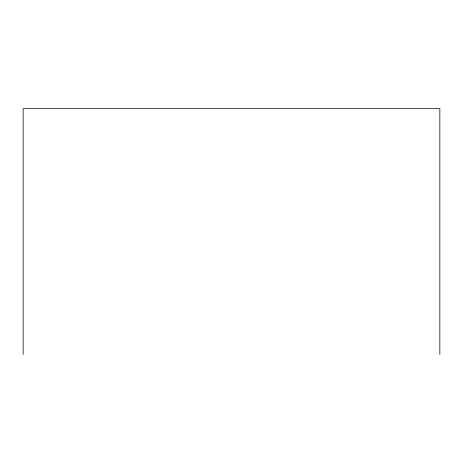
<?xml version="1.0" encoding="UTF-8"?>
<svg xmlns="http://www.w3.org/2000/svg" width="463" height="463" viewBox="0 0 463 463"><rect width="100%" height="100%" fill="white"/><g stroke="black" fill="none" stroke-linecap="round" stroke-linejoin="round"><path stroke-width="0.69" d="M439.85 354.363L439.85 108.637L23.15 108.637L23.15 354.363"/></g></svg>
